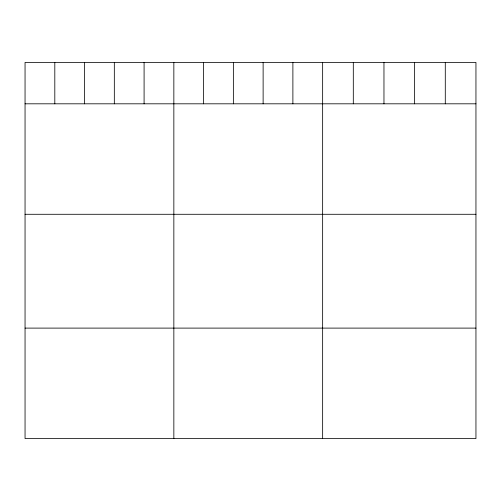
<?xml version="1.0" encoding="UTF-8"?>
<svg xmlns="http://www.w3.org/2000/svg" width="501" height="501" viewBox="0 0 501 501"><rect width="100%" height="100%" fill="white"/><g stroke="black" fill="none" stroke-linecap="round" stroke-linejoin="round"><path stroke-width="0.75" d="M475.95 103.813L475.95 438.575L25.05 438.575L25.05 62.425L475.95 62.425L475.95 103.813L25.05 103.813M25.05 214.284L475.95 214.284M25.05 328.105L475.95 328.105M445.289 62.425L445.289 103.813M414.628 62.425L414.628 103.813M383.966 62.425L383.966 103.813M353.305 62.425L353.305 103.813M322.644 62.425L322.644 438.575M292.885 62.425L292.885 103.813M263.125 62.425L263.125 103.813M233.366 62.425L233.366 103.813M203.606 62.425L203.606 103.813M173.847 62.425L173.847 438.575M144.088 62.425L144.088 103.813M114.328 62.425L114.328 103.813M84.569 62.425L84.569 103.813M54.809 62.425L54.809 103.813"/></g></svg>
